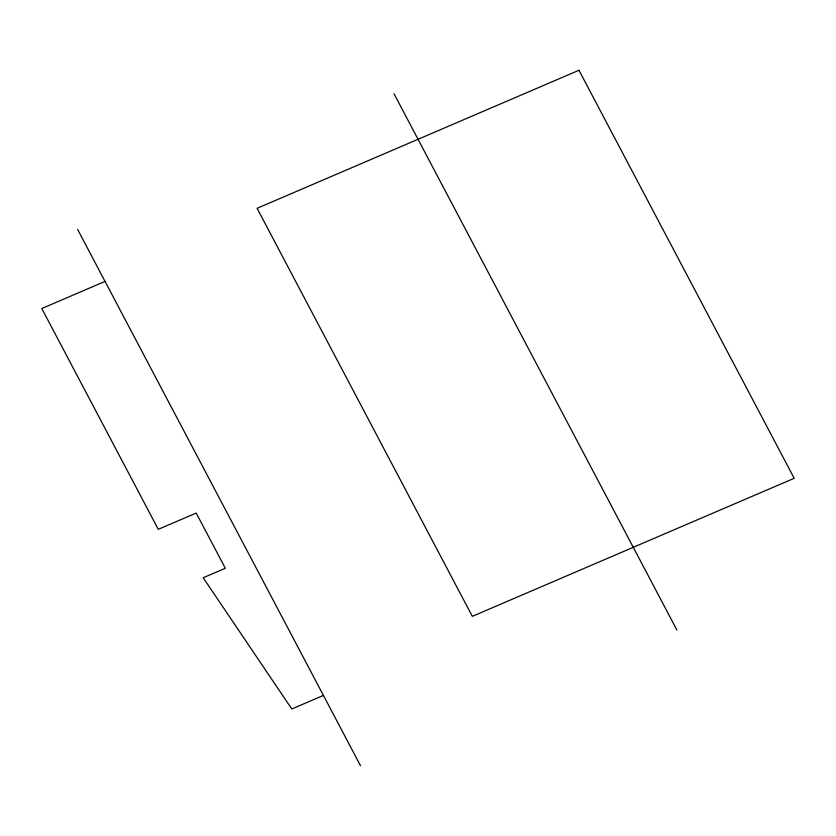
<?xml version="1.0" encoding="UTF-8"?>
<svg xmlns="http://www.w3.org/2000/svg" width="836" height="836" viewBox="0 0 836 836"><rect width="100%" height="100%" fill="white"/><g stroke="black" fill="none" stroke-linecap="round" stroke-linejoin="round"><path stroke-width="1.25" d="M105.033 281.408L41.8 308.526L158.276 529.334L196.209 513.064L225.323 568.261L203.2 577.76L291.795 708.98L323.417 695.427M394.028 93.778L676.899 630.041M77.633 229.472L360.504 765.734M578.972 70.266L257.101 208.31L472.33 616.341L794.2 478.296L578.972 70.266"/></g></svg>
